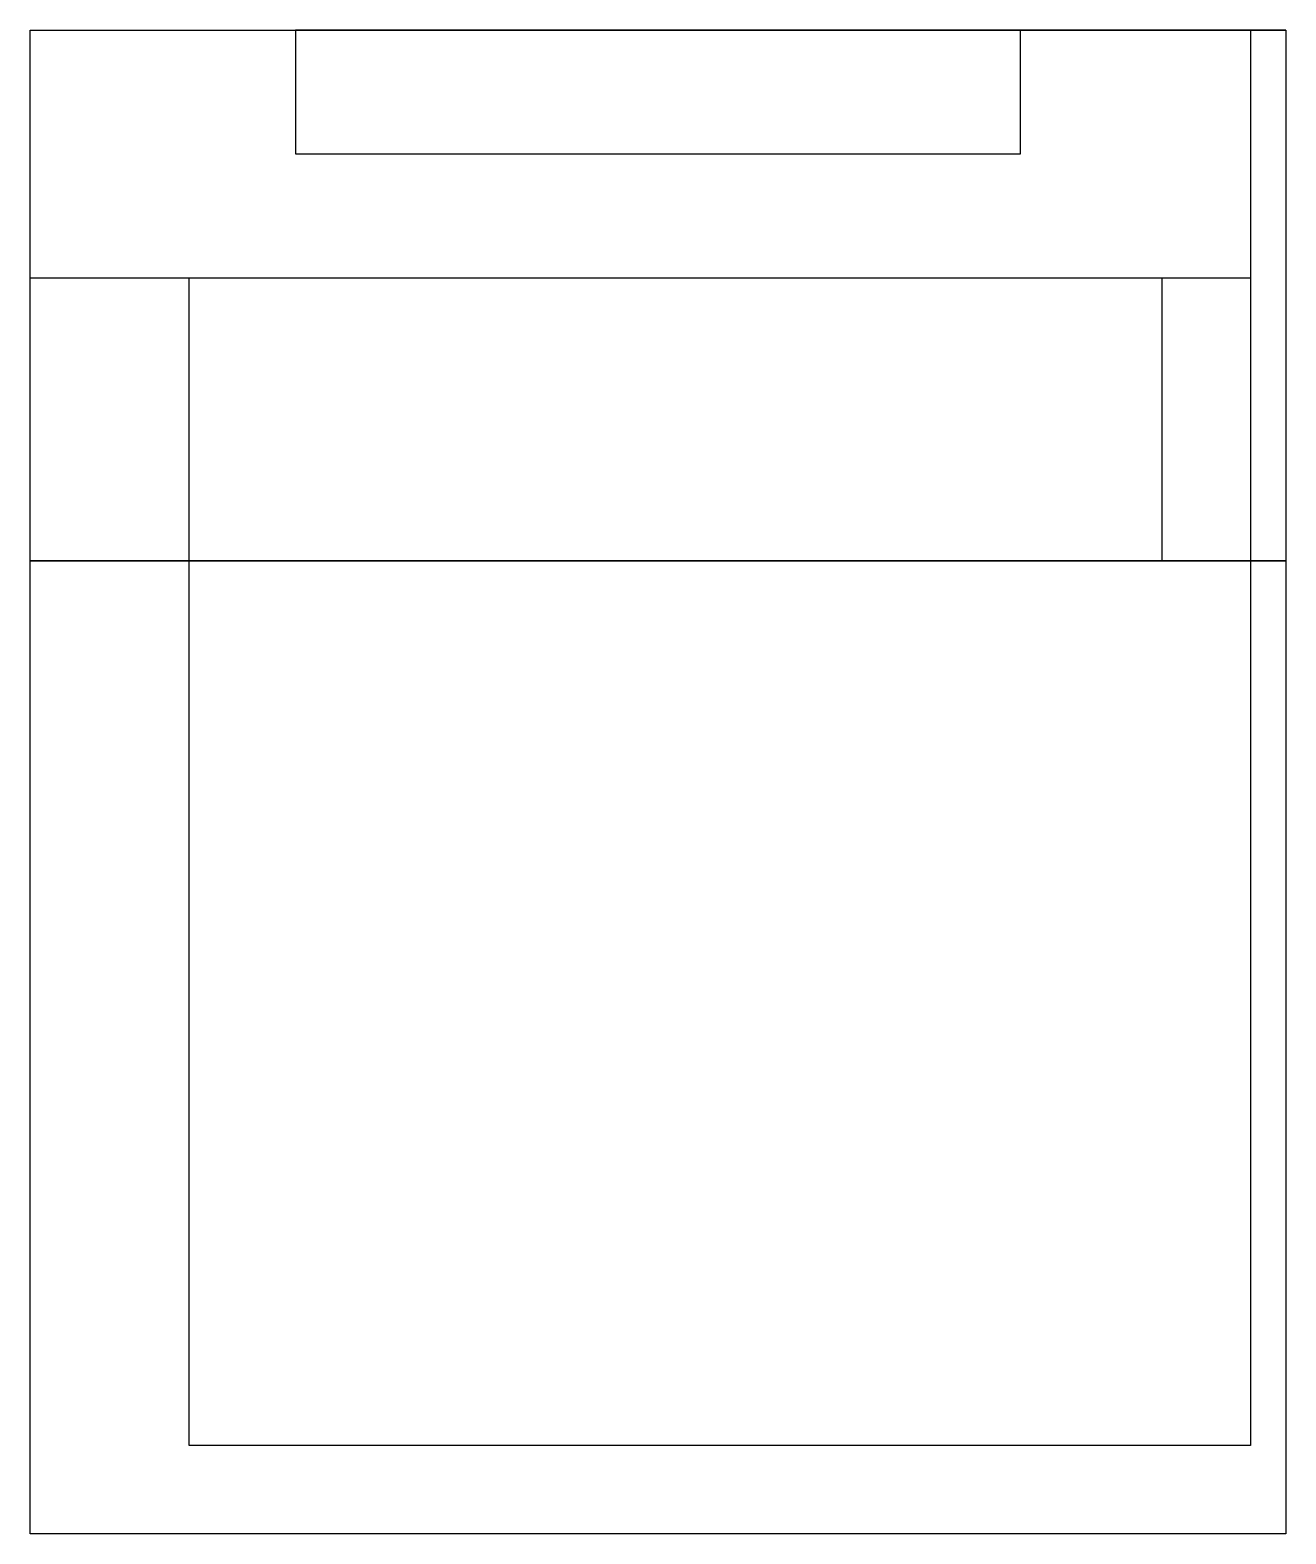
# Model space of a CAD drawing. Header units: millimetres. Extents: x 0 to 71, y -85 to 0.
import ezdxf

# ---------------------------------------------------------------- set-up
doc = ezdxf.new("R2010")
doc.units = ezdxf.units.MM
doc.layers.get('0').update_dxf_attribs({"linetype": 'CONTINUOUS'})

msp = doc.modelspace()

# ---------------------------------------------------------------- linework, layer by layer
for p, q in [((0, -30), (0, 0)), ((0, 0), (71, 0)), ((0, 0), (15, 0)), ((56, 0), (15, 0)), ((15, 0), (15, -7)), ((71, 0), (56, 0)), ((56, -7), (56, 0)), ((71, 0), (69, 0)), ((69, 0), (69, -30)), ((71, 0), (71, -30)), ((71, 0), (71, -7)), ((15, -7), (56, -7)), ((0, -30), (0, -14)), ((0, -14), (9, -14)), ((9, -14), (69, -14)), ((9, -80), (9, -14)), ((64, -30), (64, -14)), ((64, -14), (69, -14)), ((69, -14), (69, -80)), ((69, -14), (69, -30)), ((71, -30), (0, -30)), ((0, -30), (9, -30)), ((0, -30), (71, -30)), ((0, -85), (0, -30)), ((69, -30), (64, -30)), ((71, -30), (71, -85)), ((69, -80), (9, -80)), ((71, -85), (0, -85))]:
    msp.add_line(p, q)

doc.saveas('drawing.dxf')
